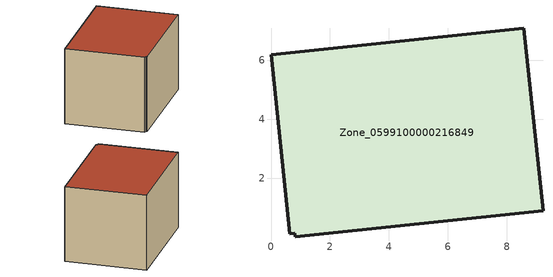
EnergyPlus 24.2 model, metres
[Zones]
Zone_0599100000216849
 floor ground (C_G): 0.81,0.14 0.64,0.12 0,6.19 8.58,7.08 9.22,0.89 0.82,0.02 z3.1
 wall outside (C_F): 9.22,0.89 8.58,7.08 0,6.19 0.64,0.12 0.81,0.14 0.82,0.02 9.22,0.89 z3.1:9.02
 roof outside (C_R): 0.82,0.02 9.22,0.89 8.58,7.08 0,6.19 0.64,0.12 0.81,0.14 z9.02
[BUILDING]
Pand.0599100000216849: North Axis=0; Terrain=City; Loads Convergence Tolerance Value=0.04; Temperature Convergence Tolerance Value=0.4; Solar Distribution=FullExterior; Maximum Number of Warmup Days=25; Minimum Number of Warmup Days=1
[Site:Location]
Rotterdam.The.Hague.AP_ZH_NLD Design_Conditions: Latitude=51.96; Longitude=4.45; Time Zone=1; Elevation=-4.5
[SITE:GROUNDTEMPERATURE:BUILDINGSURFACE]
18, 18, 18, 18, 18, 18, 18, 18, 18, 18, 18, 18
[MATERIAL] Thermal Absorptance=0.9; Solar Absorptance=0.7; Visible Absorptance=0.7
Name | Roughness | Thickness | Conductivity | Density | Specific Heat
G.TI.1946-1964 | MediumSmooth | 0.15 | 1 | 540 | 1210
F.TI.1946-1964 | Rough | 0.3 | 0.857143 | 1920 | 840
R.TI.1946-1964 | MediumRough | 0.2 | 0.277778 | 1500 | 1000
[CONSTRUCTION]
C_G: G.TI.1946-1964
C_F: F.TI.1946-1964
C_R: R.TI.1946-1964
[ZONE]
Zone_0599100000216849: Type=1; Multiplier=1; Ceiling Height=Autocalculate; Volume=Autocalculate; Floor Area=autocalculate; Part of Total Floor Area=Yes
[ZONEINFILTRATION:DESIGNFLOWRATE]
Infil_Zone_0599100000216849: Zone or ZoneList or Space or SpaceList=Zone_0599100000216849; Schedule=AlwaysOn; Design Flow Rate Calculation Method=Flow/Area; Flow Rate per Floor Area=0.003; Constant Term Coefficient=1; Temperature Term Coefficient=0; Velocity Term Coefficient=0; Velocity Squared Term Coefficient=0
[HVACTEMPLATE:ZONE:IDEALLOADSAIRSYSTEM]
Zone_0599100000216849: Maximum Heating Supply Air Temperature=50; Minimum Cooling Supply Air Temperature=13; Maximum Heating Supply Air Humidity Ratio=0.0156; Minimum Cooling Supply Air Humidity Ratio=0.0077; Heating Limit=NoLimit; Cooling Limit=NoLimit; Dehumidification Control Type=ConstantSensibleHeatRatio; Cooling Sensible Heat Ratio=0.7; Dehumidification Setpoint=60; Humidification Control Type=None; Humidification Setpoint=30; Outdoor Air Method=None; Outdoor Air Flow Rate per Person=0.00944; Outdoor Air Flow Rate per Zone Floor Area=0; Outdoor Air Flow Rate per Zone=0; Demand Controlled Ventilation Type=None; Outdoor Air Economizer Type=NoEconomizer; Heat Recovery Type=None; Sensible Heat Recovery Effectiveness=0.7; Latent Heat Recovery Effectiveness=0.65
[ZONECONTROL:THERMOSTAT]
ThermostatControl_Zone_0599100000216849: Zone or ZoneList=Zone_0599100000216849; Control Type Schedule=DualSetpointControlType; Control 1=Thermostat_Zone_0599100000216849; Temperature Difference Between Cutout And Setpoint=0
[THERMOSTATSETPOINT:DUALSETPOINT]
Thermostat_Zone_0599100000216849: Heating Setpoint Temperature Schedule=HeatingSetpoint_Zone_0599100000216849; Cooling Setpoint Temperature Schedule=CoolingSetpoint_Zone_0599100000216849
[SCHEDULE:COMPACT]
HeatingSetpoint_Zone_0599100000216849: Through: 12/31, For: AllDays, Until: 24:00, 21
CoolingSetpoint_Zone_0599100000216849: Through: 12/31, For: AllDays, Until: 24:00, 24
DualSetpointControlType: Through: 12/31, For: AllDays, Until: 24:00, 4
AlwaysOn: Through: 12/31, For: AllDays, Until: 24:00, 1
